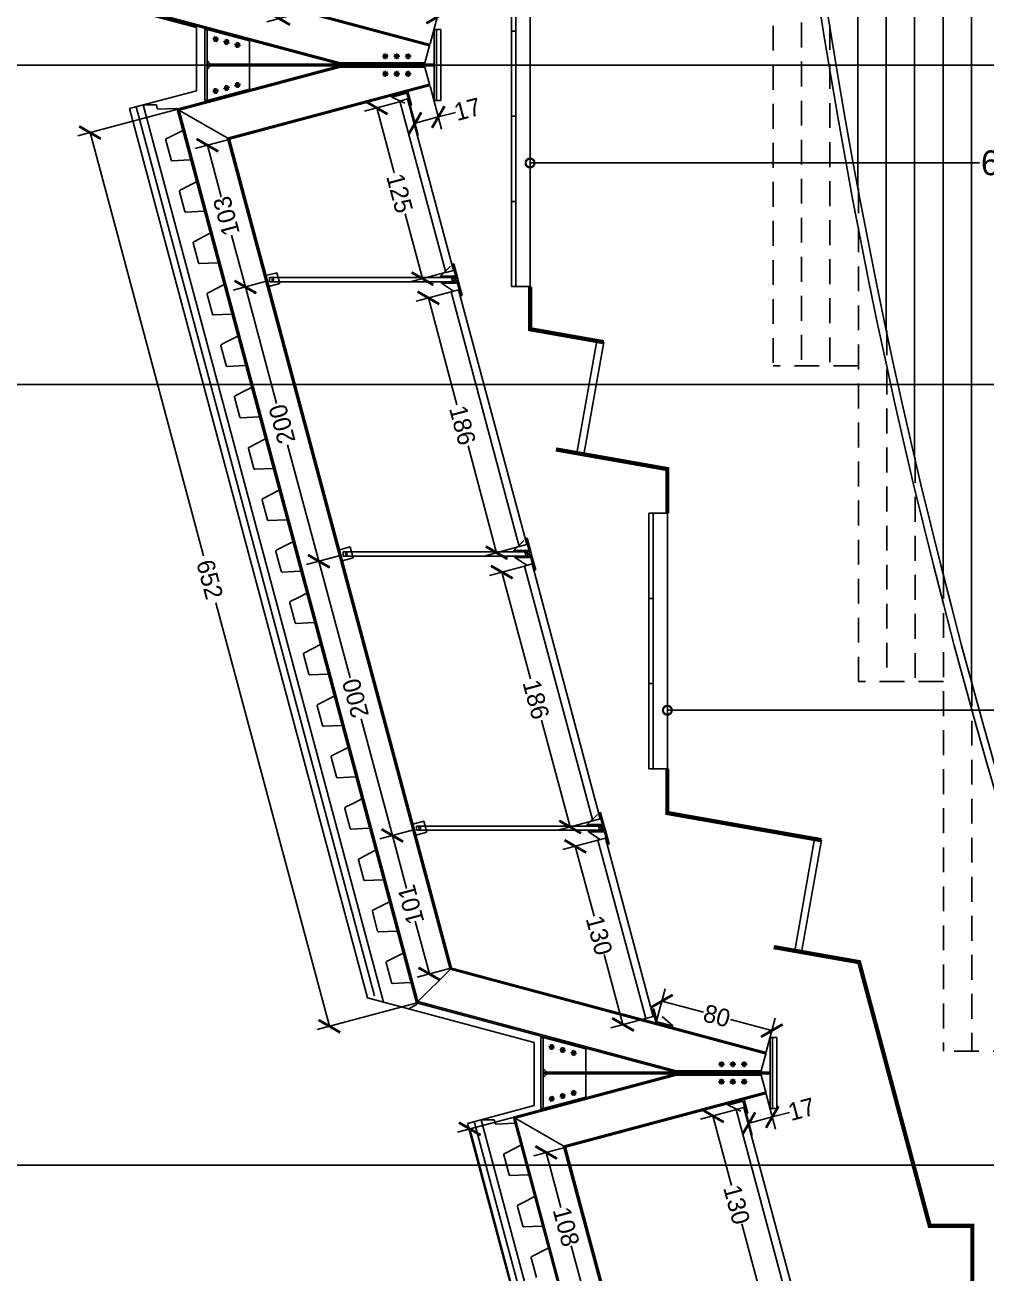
# Model space of a CAD drawing. Extents: x 271.1 to 330.5, y -7 to 33.8.
# Drawn here: x 274.56 to 281.33, y 8.95 to 17.75 of the extents above; entities that cross this region are included whole.
import ezdxf

# ---------------------------------------------------------------- set-up
doc = ezdxf.new("R2010")
doc.units = 0
doc.header["$MEASUREMENT"] = 0
doc.linetypes.add('TRATTEGGIATA', pattern=[0.75, 0.5, -0.25])
doc.layers.get('0').update_dxf_attribs({"linetype": 'CONTINUOUS'})
doc.layers.get('DEFPOINTS').update_dxf_attribs({"linetype": 'CONTINUOUS'})
for name, color, linetype in [('025', 1, 'CONTINUOUS'), ('035', 2, 'CONTINUOUS'), ('APPARECCHI', 2, 'CONTINUOUS'), ('CM', 3, 'CONTINUOUS'), ('CONTROSOFFITTI', 5, 'CONTINUOUS'), ('CS', 1, 'CONTINUOUS'), ('MAGLIA', 6, 'CONTINUOUS'), ('MURO', 1, 'CONTINUOUS'), ('SOTTOSTRUTTURA', 4, 'CONTINUOUS')]:
    doc.layers.add(name, color=color, linetype=linetype)
doc.linetypes.add('ISOLAMENTO', pattern='A,0.0001,-0.1,[134,ltypeshp.shx,S=0.1,R=0,X=-0.1,Y=0],-0.2,[134,ltypeshp.shx,S=0.1,R=180,X=0.1,Y=0],-0.1', length=0.4001)
doc.dimstyles.new('10', dxfattribs={"dimscale": 0.05, "dimtxt": 2.5, "dimasz": 2.5, "dimexe": 1.8, "dimexo": 0.1, "dimgap": 0.09, "dimtad": 0, "dimtoh": 1, "dimdec": 0, "dimlfac": 100, "dimtxsty": 'STANDARD', "dimblk1": 'ARCHTICK', "dimblk2": 'ARCHTICK', "dimsah": 1, "dimcen": 1.5, "dimclrd": 1, "dimclre": 2, "dimclrt": 5, "dimazin": 3, "dimtfac": 1, "dimtdec": 4, "dimtmove": 0, "dimatfit": 3, "dimtolj": 1, "dimtzin": 0})
doc.dimstyles.new('100', dxfattribs={"dimscale": 0.05, "dimtxt": 3.5, "dimasz": 2.5, "dimexe": 1.8, "dimexo": 0.1, "dimgap": 0.09, "dimtad": 0, "dimtoh": 1, "dimdec": 3, "dimtxsty": 'STANDARD', "dimblk1": 'DOTSMALL', "dimblk2": 'DOTSMALL', "dimsah": 1, "dimcen": 1.5, "dimclrd": 1, "dimclre": 2, "dimclrt": 5, "dimazin": 3, "dimtfac": 1, "dimtdec": 4, "dimtmove": 0, "dimatfit": 3, "dimtolj": 1, "dimtzin": 0})

# ---------------------------------------------------------------- blocks, each defined once
blk = doc.blocks.new('M18')
at = {"layer": 'CM'}
for p, q in [((-9, 9), (-14.5, 14.5)), ((9, 9), (14.5, 14.5)), ((-9, -9), (-14.5, -14.5)), ((14.5, -14.5), (9, -9))]:
    blk.add_line(p, q, dxfattribs=at)
at = {"layer": 'CM', "const_width": 12.5}
for points in [[(0, 6.5, 0.414214), (-6.5, 0, 1)], [(-6.5, 0, 0.414214), (0, -6.5, 1)]]:
    blk.add_lwpolyline(points, format="xyb", dxfattribs=at)
at = {"layer": 'CM'}
blk.add_circle((0, 0), 12.7, dxfattribs=at)
at = {"layer": 'CS'}
for p, q in [((-21.1, 0), (21.1, 0)), ((0, 20.5), (0, -20.5))]:
    blk.add_line(p, q, dxfattribs=at)
blk = doc.blocks.new('_DOTSMALL')
at = {"color": 0, "linetype": 'BYBLOCK', "ltscale": 0.5, "const_width": 0.5}
blk.add_lwpolyline([(-0.0625, 0, 1), (0.0625, 0, 1)], format="xyb", close=True, dxfattribs=at)
blk = doc.blocks.new('*D20')
at = {"color": 2, "linetype": 'BYBLOCK', "ltscale": 0.5}
for p, q in [((278.1147, 17.4589), (278.1147, 16.6839)), ((284.9247, 17.4589), (284.9247, 16.6839))]:
    blk.add_line(p, q, dxfattribs=at)
at = {"color": 1, "linetype": 'BYBLOCK', "ltscale": 0.5}
for p, q in [((278.1147, 16.7739), (281.2819, 16.7739)), ((284.9247, 16.7739), (281.7575, 16.7739))]:
    blk.add_line(p, q, dxfattribs=at)
at = {"layer": 'DEFPOINTS', "color": 0, "linetype": 'BYBLOCK', "ltscale": 0.5}
for p in [(278.1147, 17.4639), (284.9247, 17.4639), (278.1147, 16.7739)]:
    blk.add_point(p, dxfattribs=at)
at = {"color": 1, "linetype": 'BYBLOCK', "ltscale": 0.5, "xscale": 0.125, "yscale": 0.125, "zscale": 0.125, "rotation": 180}
blk.add_blockref('_DOTSMALL', (278.1147, 16.7739), dxfattribs=at)
at = {"color": 1, "linetype": 'BYBLOCK', "ltscale": 0.5, "xscale": 0.125, "yscale": 0.125, "zscale": 0.125}
blk.add_blockref('_DOTSMALL', (284.9247, 16.7739), dxfattribs=at)
at = {"color": 5, "linetype": 'BYBLOCK', "ltscale": 0.5, "insert": (281.5197, 16.7739), "char_height": 0.175, "attachment_point": 5}
blk.add_mtext('\\A1;6.81', dxfattribs=at)
blk = doc.blocks.new('*D23')
at = {"color": 2, "linetype": 'BYBLOCK', "ltscale": 0.5}
for p, q in [((279.0821, 13.4067), (279.0821, 12.8284)), ((285.6747, 13.4067), (285.6747, 12.8284))]:
    blk.add_line(p, q, dxfattribs=at)
at = {"color": 1, "linetype": 'BYBLOCK', "ltscale": 0.5}
for p, q in [((279.0821, 12.9184), (282.0239, 12.9184)), ((285.6747, 12.9184), (282.7329, 12.9184))]:
    blk.add_line(p, q, dxfattribs=at)
at = {"layer": 'DEFPOINTS', "color": 0, "linetype": 'BYBLOCK', "ltscale": 0.5}
for p in [(279.0821, 13.4117), (285.6747, 13.4117), (285.6747, 12.9184)]:
    blk.add_point(p, dxfattribs=at)
at = {"color": 1, "linetype": 'BYBLOCK', "ltscale": 0.5, "xscale": 0.125, "yscale": 0.125, "zscale": 0.125, "rotation": 180}
blk.add_blockref('_DOTSMALL', (279.0821, 12.9184), dxfattribs=at)
at = {"color": 1, "linetype": 'BYBLOCK', "ltscale": 0.5, "xscale": 0.125, "yscale": 0.125, "zscale": 0.125}
blk.add_blockref('_DOTSMALL', (285.6747, 12.9184), dxfattribs=at)
at = {"color": 5, "linetype": 'BYBLOCK', "ltscale": 0.5, "insert": (282.3784, 12.9184), "char_height": 0.175, "attachment_point": 5}
blk.add_mtext('\\A1;6.593', dxfattribs=at)
blk = doc.blocks.new('_ARCHTICK')
at = {"color": 0, "linetype": 'BYBLOCK', "ltscale": 0.5, "const_width": 0.15}
blk.add_lwpolyline([(-0.5, -0.5), (0.5, 0.5)], dxfattribs=at)
blk = doc.blocks.new('*D64')
at = {"color": 2, "linetype": 'BYBLOCK', "ltscale": 0.5}
blk.add_line((278.3595, 9.8383), (278.1413, 9.7799), dxfattribs=at)
at = {"color": 1, "linetype": 'BYBLOCK', "ltscale": 0.5}
for p, q in [((278.2283, 9.8032), (278.3324, 9.4147)), ((278.5089, 8.756), (278.4048, 9.1444))]:
    blk.add_line(p, q, dxfattribs=at)
at = {"layer": 'DEFPOINTS', "color": 0, "linetype": 'BYBLOCK', "ltscale": 0.5}
for p in [(278.2283, 9.8032), (278.3643, 9.8396), (278.6449, 8.7924)]:
    blk.add_point(p, dxfattribs=at)
at = {"color": 1, "linetype": 'BYBLOCK', "ltscale": 0.5, "xscale": 0.125, "yscale": 0.125, "zscale": 0.125}
for p, rotation in [((278.2283, 9.8032), 105.0000000000009), ((278.5089, 8.756), 285.0000000000009)]:
    blk.add_blockref('_ARCHTICK', p, dxfattribs=dict(at, rotation=rotation))
at = {"color": 5, "linetype": 'BYBLOCK', "ltscale": 0.5, "insert": (278.3686, 9.2796), "char_height": 0.125, "attachment_point": 5, "rotation": 285}
blk.add_mtext('\\A1;108', dxfattribs=at)
blk = doc.blocks.new('*D65')
at = {"color": 2, "linetype": 'BYBLOCK', "ltscale": 0.5}
for p, q in [((277.9921, 10.0505), (277.6029, 9.9462)), ((279.6919, 3.7067), (279.3027, 3.6024))]:
    blk.add_line(p, q, dxfattribs=at)
at = {"color": 1, "linetype": 'BYBLOCK', "ltscale": 0.5}
for p, q in [((277.6898, 9.9695), (278.4954, 6.9629)), ((279.3896, 3.6257), (278.584, 6.6322))]:
    blk.add_line(p, q, dxfattribs=at)
at = {"layer": 'DEFPOINTS', "color": 0, "linetype": 'BYBLOCK', "ltscale": 0.5}
for p in [(277.9969, 10.0517), (277.6898, 9.9695), (279.6967, 3.708)]:
    blk.add_point(p, dxfattribs=at)
at = {"color": 1, "linetype": 'BYBLOCK', "ltscale": 0.5, "xscale": 0.125, "yscale": 0.125, "zscale": 0.125}
for p, rotation in [((277.6898, 9.9695), 105.0000000000004), ((279.3896, 3.6257), 285.0000000000004)]:
    blk.add_blockref('_ARCHTICK', p, dxfattribs=dict(at, rotation=rotation))
at = {"color": 5, "linetype": 'BYBLOCK', "ltscale": 0.5, "insert": (278.5397, 6.7976), "char_height": 0.125, "attachment_point": 5, "rotation": 285}
blk.add_mtext('\\A1;657', dxfattribs=at)
blk = doc.blocks.new('*D66')
at = {"color": 2, "linetype": 'BYBLOCK', "ltscale": 0.5}
for p, q in [((275.6235, 17.1513), (274.9268, 16.9646)), ((277.3103, 10.8559), (276.6136, 10.6692))]:
    blk.add_line(p, q, dxfattribs=at)
at = {"color": 1, "linetype": 'BYBLOCK', "ltscale": 0.5}
for p, q in [((275.0137, 16.9879), (275.8128, 14.0055)), ((276.7006, 10.6925), (275.9014, 13.6749))]:
    blk.add_line(p, q, dxfattribs=at)
at = {"layer": 'DEFPOINTS', "color": 0, "linetype": 'BYBLOCK', "ltscale": 0.5}
for p in [(275.6283, 17.1526), (275.0137, 16.9879), (277.3151, 10.8572)]:
    blk.add_point(p, dxfattribs=at)
at = {"color": 1, "linetype": 'BYBLOCK', "ltscale": 0.5, "xscale": 0.125, "yscale": 0.125, "zscale": 0.125}
for p, rotation in [((275.0137, 16.9879), 105.0000000000006), ((276.7006, 10.6925), 285.0000000000006)]:
    blk.add_blockref('_ARCHTICK', p, dxfattribs=dict(at, rotation=rotation))
at = {"color": 5, "linetype": 'BYBLOCK', "ltscale": 0.5, "insert": (275.8571, 13.8402), "char_height": 0.125, "attachment_point": 5, "rotation": 285}
blk.add_mtext('\\A1;652', dxfattribs=at)
blk = doc.blocks.new('*D71')
at = {"color": 2, "linetype": 'BYBLOCK', "ltscale": 0.5}
for p, q in [((279.5627, 10.1038), (279.316, 10.0377)), ((279.898, 8.8525), (279.6512, 8.7864))]:
    blk.add_line(p, q, dxfattribs=at)
at = {"color": 1, "linetype": 'BYBLOCK', "ltscale": 0.5}
for p, q in [((279.4029, 10.061), (279.5343, 9.5705)), ((279.7382, 8.8097), (279.6067, 9.3002))]:
    blk.add_line(p, q, dxfattribs=at)
at = {"layer": 'DEFPOINTS', "color": 0, "linetype": 'BYBLOCK', "ltscale": 0.5}
for p in [(279.4029, 10.061), (279.5676, 10.1051), (279.9028, 8.8538)]:
    blk.add_point(p, dxfattribs=at)
at = {"color": 1, "linetype": 'BYBLOCK', "ltscale": 0.5, "xscale": 0.125, "yscale": 0.125, "zscale": 0.125}
for p, rotation in [((279.4029, 10.061), 105.000000000057), ((279.7382, 8.8097), 285.000000000057)]:
    blk.add_blockref('_ARCHTICK', p, dxfattribs=dict(at, rotation=rotation))
at = {"color": 5, "linetype": 'BYBLOCK', "ltscale": 0.5, "insert": (279.5705, 9.4353), "char_height": 0.125, "attachment_point": 5, "rotation": 285}
blk.add_mtext('\\A1;130', dxfattribs=at)
blk = doc.blocks.new('NODOB')
at = {"layer": 'SOTTOSTRUTTURA'}
for p, q in [((-0.7231, 1.2265), (-0.8431, 1.2265)), ((-0.8431, 1.2165), (-0.8431, 1.2265)), ((-0.8431, 1.2165), (-0.7289, 1.2165)), ((-0.6818, 1.1349), (-0.7289, 1.2165)), ((-0.6731, 1.1399), (-0.7231, 1.2265)), ((-0.6818, 1.1349), (-0.6731, 1.1399))]:
    blk.add_line(p, q, dxfattribs=at)
at = {"layer": 'SOTTOSTRUTTURA', "linetype": 'TRATTEGGIATA', "ltscale": 0.01}
blk.add_line((-0.8431, 1.2165), (-0.6818, 1.1349), dxfattribs=at)
blk = doc.blocks.new('NODOA')
at = {"layer": 'SOTTOSTRUTTURA', "linetype": 'TRATTEGGIATA', "ltscale": 0.05}
for p, q in [((0.0005, 0.0985), (-0.1209, -0.01)), ((0.0509, 0.0933), (0.1102, -0.01))]:
    blk.add_line(p, q, dxfattribs=at)
at = {"layer": 'SOTTOSTRUTTURA'}
for p, q in [((-0.0286, -0.01), (0.0005, 0.0985)), ((0.0005, 0.0985), (0.0102, 0.0959)), ((0.0232, -0.01), (0.0509, 0.0933)), ((0.0412, 0.0959), (0.0509, 0.0933)), ((-0.1209, -0.01), (-0.0286, -0.01)), ((-0.1209, -0.01), (-0.1209, -0.02)), ((-0.1209, -0.02), (-0.0209, -0.02)), ((0.0102, -0.02), (0.1102, -0.02)), ((0.0232, -0.01), (0.1102, -0.01)), ((0.1102, -0.01), (0.1102, -0.02))]:
    blk.add_line(p, q, dxfattribs=at)
at = {"layer": 'SOTTOSTRUTTURA', "ltscale": 0.5}
for p, q in [((0.0209, 0.02), (-0.0209, -0.02)), ((-0.0102, 0.02), (0.0209, 0.02)), ((-0.0102, 0.02), (0.0102, -0.02)), ((-0.0209, -0.02), (0.0102, -0.02))]:
    blk.add_line(p, q, dxfattribs=at)
blk = doc.blocks.new('*D72')
at = {"color": 2, "linetype": 'BYBLOCK', "ltscale": 0.5}
for p, q in [((278.5932, 12.0027), (278.3464, 11.9366)), ((278.9294, 10.7479), (278.6826, 10.6818))]:
    blk.add_line(p, q, dxfattribs=at)
at = {"color": 1, "linetype": 'BYBLOCK', "ltscale": 0.5}
for p, q in [((278.4333, 11.9599), (278.5652, 11.4676)), ((278.7695, 10.7051), (278.6376, 11.1973))]:
    blk.add_line(p, q, dxfattribs=at)
at = {"layer": 'DEFPOINTS', "color": 0, "linetype": 'BYBLOCK', "ltscale": 0.5}
for p in [(278.4333, 11.9599), (278.598, 12.004), (278.9342, 10.7492)]:
    blk.add_point(p, dxfattribs=at)
at = {"color": 1, "linetype": 'BYBLOCK', "ltscale": 0.5, "xscale": 0.125, "yscale": 0.125, "zscale": 0.125}
for p, rotation in [((278.4333, 11.9599), 104.9999999999429), ((278.7695, 10.7051), 284.9999999999429)]:
    blk.add_blockref('_ARCHTICK', p, dxfattribs=dict(at, rotation=rotation))
at = {"color": 5, "linetype": 'BYBLOCK', "ltscale": 0.5, "insert": (278.6014, 11.3325), "char_height": 0.125, "attachment_point": 5, "rotation": 285}
blk.add_mtext('\\A1;130', dxfattribs=at)
blk = doc.blocks.new('*D73')
at = {"color": 2, "linetype": 'BYBLOCK', "ltscale": 0.5}
for p, q in [((278.0755, 13.9346), (277.8287, 13.8684)), ((278.5566, 12.1393), (278.3098, 12.0732))]:
    blk.add_line(p, q, dxfattribs=at)
at = {"color": 1, "linetype": 'BYBLOCK', "ltscale": 0.5}
for p, q in [((277.9157, 13.8917), (278.1173, 13.1393)), ((278.3967, 12.0965), (278.1951, 12.8489))]:
    blk.add_line(p, q, dxfattribs=at)
at = {"layer": 'DEFPOINTS', "color": 0, "linetype": 'BYBLOCK', "ltscale": 0.5}
for p in [(278.0803, 13.9359), (277.9157, 13.8917), (278.5614, 12.1406)]:
    blk.add_point(p, dxfattribs=at)
at = {"color": 1, "linetype": 'BYBLOCK', "ltscale": 0.5, "xscale": 0.125, "yscale": 0.125, "zscale": 0.125}
for p, rotation in [((277.9157, 13.8917), 105.0000000000025), ((278.3967, 12.0965), 285.0000000000026)]:
    blk.add_blockref('_ARCHTICK', p, dxfattribs=dict(at, rotation=rotation))
at = {"color": 5, "linetype": 'BYBLOCK', "ltscale": 0.5, "insert": (278.1562, 12.9941), "char_height": 0.125, "attachment_point": 5, "rotation": 285}
blk.add_mtext('\\A1;186', dxfattribs=at)
blk = doc.blocks.new('*D74')
at = {"color": 2, "linetype": 'BYBLOCK', "ltscale": 0.5}
for p, q in [((277.5579, 15.8664), (277.3111, 15.8003)), ((278.0389, 14.0711), (277.7921, 14.005))]:
    blk.add_line(p, q, dxfattribs=at)
at = {"color": 1, "linetype": 'BYBLOCK', "ltscale": 0.5}
for p, q in [((277.398, 15.8236), (277.5996, 15.0712)), ((277.8791, 14.0283), (277.6774, 14.7807))]:
    blk.add_line(p, q, dxfattribs=at)
at = {"layer": 'DEFPOINTS', "color": 0, "linetype": 'BYBLOCK', "ltscale": 0.5}
for p in [(277.5627, 15.8677), (277.398, 15.8236), (278.0437, 14.0724)]:
    blk.add_point(p, dxfattribs=at)
at = {"color": 1, "linetype": 'BYBLOCK', "ltscale": 0.5, "xscale": 0.125, "yscale": 0.125, "zscale": 0.125}
for p, rotation in [((277.398, 15.8236), 104.9999999999981), ((277.8791, 14.0283), 284.9999999999981)]:
    blk.add_blockref('_ARCHTICK', p, dxfattribs=dict(at, rotation=rotation))
at = {"color": 5, "linetype": 'BYBLOCK', "ltscale": 0.5, "insert": (277.6385, 14.9259), "char_height": 0.125, "attachment_point": 5, "rotation": 285}
blk.add_mtext('\\A1;186', dxfattribs=at)
blk = doc.blocks.new('*D75')
at = {"color": 2, "linetype": 'BYBLOCK', "ltscale": 0.5}
for p, q in [((277.1941, 17.2046), (276.9473, 17.1385)), ((277.5164, 16.0017), (277.2697, 15.9356))]:
    blk.add_line(p, q, dxfattribs=at)
at = {"color": 1, "linetype": 'BYBLOCK', "ltscale": 0.5}
for p, q in [((277.0343, 17.1618), (277.1565, 16.7055)), ((277.3566, 15.9589), (277.2343, 16.4151))]:
    blk.add_line(p, q, dxfattribs=at)
at = {"layer": 'DEFPOINTS', "color": 0, "linetype": 'BYBLOCK', "ltscale": 0.5}
for p in [(277.0343, 17.1618), (277.199, 17.2059), (277.5213, 16.003)]:
    blk.add_point(p, dxfattribs=at)
at = {"color": 1, "linetype": 'BYBLOCK', "ltscale": 0.5, "xscale": 0.125, "yscale": 0.125, "zscale": 0.125}
for p, rotation in [((277.0343, 17.1618), 105.0000000000585), ((277.3566, 15.9589), 285.0000000000585)]:
    blk.add_blockref('_ARCHTICK', p, dxfattribs=dict(at, rotation=rotation))
at = {"color": 5, "linetype": 'BYBLOCK', "ltscale": 0.5, "insert": (277.1954, 16.5603), "char_height": 0.125, "attachment_point": 5, "rotation": 285}
blk.add_mtext('\\A1;125', dxfattribs=at)
blk = doc.blocks.new('*D76')
at = {"color": 2, "linetype": 'BYBLOCK', "ltscale": 0.5}
for p, q in [((277.2938, 12.0766), (277.0571, 12.0132)), ((277.5553, 11.1008), (277.3186, 11.0374))]:
    blk.add_line(p, q, dxfattribs=at)
at = {"color": 1, "linetype": 'BYBLOCK', "ltscale": 0.5}
for p, q in [((277.1441, 12.0365), (277.244, 11.6636)), ((277.4055, 11.0607), (277.3056, 11.4336))]:
    blk.add_line(p, q, dxfattribs=at)
at = {"layer": 'DEFPOINTS', "color": 0, "linetype": 'BYBLOCK', "ltscale": 0.5}
for p in [(277.2986, 12.0779), (277.1441, 12.0365), (277.5601, 11.1021)]:
    blk.add_point(p, dxfattribs=at)
at = {"color": 1, "linetype": 'BYBLOCK', "ltscale": 0.5, "xscale": 0.125, "yscale": 0.125, "zscale": 0.125}
for p, rotation in [((277.1441, 12.0365), 105), ((277.4055, 11.0607), 285)]:
    blk.add_blockref('_ARCHTICK', p, dxfattribs=dict(at, rotation=rotation))
at = {"color": 5, "linetype": 'BYBLOCK', "ltscale": 0.5, "insert": (277.2748, 11.5486), "char_height": 0.125, "attachment_point": 5, "rotation": 105}
blk.add_mtext('\\A1;101', dxfattribs=at)
blk = doc.blocks.new('*D77')
at = {"color": 2, "linetype": 'BYBLOCK', "ltscale": 0.5}
for p, q in [((276.7762, 14.0085), (276.5395, 13.9451)), ((277.2938, 12.0766), (277.0571, 12.0132))]:
    blk.add_line(p, q, dxfattribs=at)
at = {"color": 1, "linetype": 'BYBLOCK', "ltscale": 0.5}
for p, q in [((276.6264, 13.9684), (276.8463, 13.1476)), ((277.1441, 12.0365), (276.9242, 12.8572))]:
    blk.add_line(p, q, dxfattribs=at)
at = {"layer": 'DEFPOINTS', "color": 0, "linetype": 'BYBLOCK', "ltscale": 0.5}
for p in [(276.781, 14.0098), (276.6264, 13.9684), (277.2986, 12.0779)]:
    blk.add_point(p, dxfattribs=at)
at = {"color": 1, "linetype": 'BYBLOCK', "ltscale": 0.5, "xscale": 0.125, "yscale": 0.125, "zscale": 0.125}
for p, rotation in [((276.6264, 13.9684), 105), ((277.1441, 12.0365), 285)]:
    blk.add_blockref('_ARCHTICK', p, dxfattribs=dict(at, rotation=rotation))
at = {"color": 5, "linetype": 'BYBLOCK', "ltscale": 0.5, "insert": (276.8853, 13.0024), "char_height": 0.125, "attachment_point": 5, "rotation": 105}
blk.add_mtext('\\A1;200', dxfattribs=at)
blk = doc.blocks.new('*D78')
at = {"color": 2, "linetype": 'BYBLOCK', "ltscale": 0.5}
blk.add_line((276.2585, 15.9403), (276.0219, 15.8769), dxfattribs=at)
at = {"color": 1, "linetype": 'BYBLOCK', "ltscale": 0.5}
for p, q in [((276.1088, 15.9002), (276.3287, 15.0795)), ((276.6264, 13.9684), (276.4065, 14.7891))]:
    blk.add_line(p, q, dxfattribs=at)
at = {"layer": 'DEFPOINTS', "color": 0, "linetype": 'BYBLOCK', "ltscale": 0.5}
for p in [(276.2633, 15.9416), (276.1088, 15.9002), (276.781, 14.0098)]:
    blk.add_point(p, dxfattribs=at)
at = {"color": 1, "linetype": 'BYBLOCK', "ltscale": 0.5, "xscale": 0.125, "yscale": 0.125, "zscale": 0.125}
for p, rotation in [((276.1088, 15.9002), 105), ((276.6264, 13.9684), 285)]:
    blk.add_blockref('_ARCHTICK', p, dxfattribs=dict(at, rotation=rotation))
at = {"color": 5, "linetype": 'BYBLOCK', "ltscale": 0.5, "insert": (276.3676, 14.9343), "char_height": 0.125, "attachment_point": 5, "rotation": 105}
blk.add_mtext('\\A1;200', dxfattribs=at)
blk = doc.blocks.new('*D79')
at = {"color": 2, "linetype": 'BYBLOCK', "ltscale": 0.5}
blk.add_line((275.9909, 16.9392), (275.7542, 16.8757), dxfattribs=at)
at = {"color": 1, "linetype": 'BYBLOCK', "ltscale": 0.5}
for p, q in [((275.8412, 16.899), (275.9388, 16.5348)), ((276.1088, 15.9002), (276.0112, 16.2645))]:
    blk.add_line(p, q, dxfattribs=at)
at = {"layer": 'DEFPOINTS', "color": 0, "linetype": 'BYBLOCK', "ltscale": 0.5}
for p in [(275.8412, 16.899), (275.9957, 16.9405), (276.2633, 15.9416)]:
    blk.add_point(p, dxfattribs=at)
at = {"color": 1, "linetype": 'BYBLOCK', "ltscale": 0.5, "xscale": 0.125, "yscale": 0.125, "zscale": 0.125}
for p, rotation in [((275.8412, 16.899), 105), ((276.1088, 15.9002), 285)]:
    blk.add_blockref('_ARCHTICK', p, dxfattribs=dict(at, rotation=rotation))
at = {"color": 5, "linetype": 'BYBLOCK', "ltscale": 0.5, "insert": (275.975, 16.3996), "char_height": 0.125, "attachment_point": 5, "rotation": 105}
blk.add_mtext('\\A1;103', dxfattribs=at)
blk = doc.blocks.new('*D80')
at = {"color": 2, "linetype": 'BYBLOCK', "ltscale": 0.5}
for p, q in [((276.2197, 19.1022), (275.9232, 19.0228)), ((276.5559, 17.8475), (276.2594, 17.768))]:
    blk.add_line(p, q, dxfattribs=at)
at = {"color": 1, "linetype": 'BYBLOCK', "ltscale": 0.5}
for p, q in [((276.0101, 19.0461), (276.142, 18.5538)), ((276.3463, 17.7913), (276.2144, 18.2835))]:
    blk.add_line(p, q, dxfattribs=at)
at = {"layer": 'DEFPOINTS', "color": 0, "linetype": 'BYBLOCK', "ltscale": 0.5}
for p in [(276.2245, 19.1035), (276.0101, 19.0461), (276.5607, 17.8488)]:
    blk.add_point(p, dxfattribs=at)
at = {"color": 1, "linetype": 'BYBLOCK', "ltscale": 0.5, "xscale": 0.125, "yscale": 0.125, "zscale": 0.125}
for p, rotation in [((276.0101, 19.0461), 105), ((276.3463, 17.7913), 285)]:
    blk.add_blockref('_ARCHTICK', p, dxfattribs=dict(at, rotation=rotation))
at = {"color": 5, "linetype": 'BYBLOCK', "ltscale": 0.5, "insert": (276.1782, 18.4187), "char_height": 0.125, "attachment_point": 5, "rotation": 105}
blk.add_mtext('\\A1;130', dxfattribs=at)
blk = doc.blocks.new('*D87')
at = {"color": 2, "linetype": 'BYBLOCK', "ltscale": 0.5}
for p, q in [((277.2459, 17.2703), (277.3272, 16.9669)), ((277.41, 17.3142), (277.4913, 17.0109))]:
    blk.add_line(p, q, dxfattribs=at)
at = {"color": 1, "linetype": 'BYBLOCK', "ltscale": 0.5}
for p, q in [((277.3039, 17.0539), (277.468, 17.0978)), ((277.468, 17.0978), (277.5887, 17.1302))]:
    blk.add_line(p, q, dxfattribs=at)
at = {"layer": 'DEFPOINTS', "color": 0, "linetype": 'BYBLOCK', "ltscale": 0.5}
for p in [(277.2446, 17.2751), (277.4087, 17.3191), (277.468, 17.0978)]:
    blk.add_point(p, dxfattribs=at)
at = {"color": 1, "linetype": 'BYBLOCK', "ltscale": 0.5, "xscale": 0.125, "yscale": 0.125, "zscale": 0.125}
for p, rotation in [((277.468, 17.0978), 14.99999999999998), ((277.3039, 17.0539), 195)]:
    blk.add_blockref('_ARCHTICK', p, dxfattribs=dict(at, rotation=rotation))
at = {"color": 5, "linetype": 'BYBLOCK', "ltscale": 0.5, "insert": (277.6736, 17.1529), "char_height": 0.125, "attachment_point": 5, "rotation": 15}
blk.add_mtext('\\A1;17', dxfattribs=at)
blk = doc.blocks.new('*D88')
at = {"color": 2, "linetype": 'BYBLOCK', "ltscale": 0.5}
for p, q in [((276.6349, 17.8214), (276.7086, 18.0964)), ((277.41, 17.6137), (277.4837, 17.8888))]:
    blk.add_line(p, q, dxfattribs=at)
at = {"color": 1, "linetype": 'BYBLOCK', "ltscale": 0.5}
for p, q in [((276.6853, 18.0095), (276.978, 17.9311)), ((277.4604, 17.8018), (277.1678, 17.8802))]:
    blk.add_line(p, q, dxfattribs=at)
at = {"layer": 'DEFPOINTS', "color": 0, "linetype": 'BYBLOCK', "ltscale": 0.5}
for p in [(276.6336, 17.8165), (277.4604, 17.8018), (277.4087, 17.6088)]:
    blk.add_point(p, dxfattribs=at)
at = {"color": 1, "linetype": 'BYBLOCK', "ltscale": 0.5, "xscale": 0.125, "yscale": 0.125, "zscale": 0.125}
for p, rotation in [((276.6853, 18.0095), 164.9999997205269), ((277.4604, 17.8018), 344.9999997205269)]:
    blk.add_blockref('_ARCHTICK', p, dxfattribs=dict(at, rotation=rotation))
at = {"color": 5, "linetype": 'BYBLOCK', "ltscale": 0.5, "insert": (277.0729, 17.9057), "char_height": 0.125, "attachment_point": 5, "rotation": 345}
blk.add_mtext('\\A1;80', dxfattribs=at)
blk = doc.blocks.new('*D89')
at = {"color": 2, "linetype": 'BYBLOCK', "ltscale": 0.5}
for p, q in [((279.0035, 10.7205), (279.0667, 10.9563)), ((279.7786, 10.5128), (279.8418, 10.7486))]:
    blk.add_line(p, q, dxfattribs=at)
at = {"color": 1, "linetype": 'BYBLOCK', "ltscale": 0.5}
for p, q in [((279.0434, 10.8694), (279.336, 10.791)), ((279.8185, 10.6617), (279.5259, 10.7401))]:
    blk.add_line(p, q, dxfattribs=at)
at = {"layer": 'DEFPOINTS', "color": 0, "linetype": 'BYBLOCK', "ltscale": 0.5}
for p in [(279.0022, 10.7157), (279.8185, 10.6617), (279.7773, 10.508)]:
    blk.add_point(p, dxfattribs=at)
at = {"color": 1, "linetype": 'BYBLOCK', "ltscale": 0.5, "xscale": 0.125, "yscale": 0.125, "zscale": 0.125}
for p, rotation in [((279.0434, 10.8694), 164.999999720543), ((279.8185, 10.6617), 344.999999720543)]:
    blk.add_blockref('_ARCHTICK', p, dxfattribs=dict(at, rotation=rotation))
at = {"color": 5, "linetype": 'BYBLOCK', "ltscale": 0.5, "insert": (279.4309, 10.7655), "char_height": 0.125, "attachment_point": 5, "rotation": 345}
blk.add_mtext('\\A1;80', dxfattribs=at)
blk = doc.blocks.new('*D90')
at = {"color": 2, "linetype": 'BYBLOCK', "ltscale": 0.5}
for p, q in [((279.7786, 10.2134), (279.8448, 9.9665)), ((279.6171, 10.1598), (279.6807, 9.9225))]:
    blk.add_line(p, q, dxfattribs=at)
at = {"color": 1, "linetype": 'BYBLOCK', "ltscale": 0.5}
for p, q in [((279.6574, 10.0095), (279.8215, 10.0534)), ((279.8215, 10.0534), (279.9422, 10.0858))]:
    blk.add_line(p, q, dxfattribs=at)
at = {"layer": 'DEFPOINTS', "color": 0, "linetype": 'BYBLOCK', "ltscale": 0.5}
for p in [(279.7773, 10.2182), (279.6158, 10.1646), (279.8215, 10.0534)]:
    blk.add_point(p, dxfattribs=at)
at = {"color": 1, "linetype": 'BYBLOCK', "ltscale": 0.5, "xscale": 0.125, "yscale": 0.125, "zscale": 0.125}
for p, rotation in [((279.8215, 10.0534), 14.99999999999998), ((279.6574, 10.0095), 195)]:
    blk.add_blockref('_ARCHTICK', p, dxfattribs=dict(at, rotation=rotation))
at = {"color": 5, "linetype": 'BYBLOCK', "ltscale": 0.5, "insert": (280.0271, 10.1085), "char_height": 0.125, "attachment_point": 5, "rotation": 15}
blk.add_mtext('\\A1;17', dxfattribs=at)

msp = doc.modelspace()

# ---------------------------------------------------------------- linework, layer by layer
at = {"layer": '025', "color": 5, "linetype": 'TRATTEGGIATA', "ltscale": 0.35}
for p, q in [((279.8279, 21.0403), (279.8279, 15.3439)), ((280.0279, 19.1376), (280.0279, 15.3439)), ((280.2279, 17.7455), (280.2279, 15.3439)), ((280.4279, 16.5951), (280.4279, 13.1199)), ((280.6279, 15.5938), (280.6279, 13.1199)), ((280.4279, 15.3439), (279.8279, 15.3439)), ((280.8279, 14.6966), (280.8279, 13.1199)), ((281.0279, 13.8776), (281.0279, 10.5171)), ((281.0279, 13.1199), (280.4279, 13.1199)), ((281.2279, 13.1199), (281.2279, 10.5171)), ((281.8279, 10.5171), (281.0279, 10.5171))]:
    msp.add_line(p, q, dxfattribs=at)
at = {"layer": '025'}
for p, q in [((275.763, 17.7271), (274.5882, 18.0418)), ((275.763, 17.283), (275.763, 17.7271)), ((275.2914, 17.1567), (275.763, 17.283)), ((276.9698, 10.8926), (275.2914, 17.1567)), ((278.1445, 10.5779), (276.9698, 10.8926)), ((278.1445, 10.1338), (278.1445, 10.5779)), ((277.6729, 10.0075), (278.1445, 10.1338)), ((279.3663, 3.6877), (277.6729, 10.0075))]:
    msp.add_line(p, q, dxfattribs=at)
at = {"layer": '025', "linetype": 'ISOLAMENTO', "ltscale": 0.1}
for p, q in [((277.0181, 10.9056), (275.3397, 17.1696)), ((279.4146, 3.7006), (277.7212, 10.0204))]:
    msp.add_line(p, q, dxfattribs=at)
at = {"layer": '035'}
for p, q in [((277.0813, 10.8628), (275.388, 17.1825)), ((275.4811, 17.1825), (275.388, 17.1825)), ((277.2584, 10.8153), (277.0813, 10.8628)), ((279.4629, 3.7136), (277.7695, 10.0334)), ((277.8627, 10.0334), (277.7695, 10.0334))]:
    msp.add_line(p, q, dxfattribs=at)
for points in [[(277.2584, 10.8153), (277.3127, 10.8432, 0.33601), (277.3184, 10.8572), (277.2825, 10.9911, 0.33601), (277.2706, 11.0004), (277.145, 10.9942, -0.33601), (277.1378, 10.9998), (277.1003, 11.1395, -0.163513), (277.1006, 11.1443, -0.163513), (277.1038, 11.1479), (277.2156, 11.2054, 0.33601), (277.2213, 11.2194), (277.1854, 11.3533, 0.33601), (277.1735, 11.3626), (277.0479, 11.3564, -0.33601), (277.0407, 11.362), (277.0033, 11.5018, -0.163513), (277.0036, 11.5065, -0.163513), (277.0067, 11.5101), (277.1186, 11.5676, 0.33601), (277.1242, 11.5816), (277.0884, 11.7155, 0.33601), (277.0764, 11.7248), (276.9508, 11.7187, -0.33601), (276.9437, 11.7242), (276.9062, 11.864, -0.163513), (276.9065, 11.8687, -0.163513), (276.9096, 11.8724), (277.0215, 11.9298, 0.33601), (277.0272, 11.9438), (276.9913, 12.0778, 0.33601), (276.9794, 12.087), (276.8538, 12.0809, -0.33601), (276.8466, 12.0864), (276.8092, 12.2262, -0.163513), (276.8095, 12.231, -0.163513), (276.8126, 12.2346), (276.8765, 12.2674), (276.9244, 12.2921, 0.33601), (276.9301, 12.306), (276.8942, 12.44, 0.33601), (276.8823, 12.4492), (276.7567, 12.4431, -0.33601), (276.7496, 12.4487), (276.7121, 12.5884, -0.163513), (276.7124, 12.5932, -0.163513), (276.7155, 12.5968), (276.7335, 12.606), (276.8274, 12.6543, 0.33601), (276.8331, 12.6683), (276.7972, 12.8022, 0.33601), (276.7853, 12.8115), (276.6597, 12.8053, -0.33601), (276.6525, 12.8109), (276.6151, 12.9506, -0.163513), (276.6154, 12.9554, -0.163513), (276.6185, 12.959), (276.7303, 13.0165, 0.33601), (276.736, 13.0305), (276.7001, 13.1644, 0.33601), (276.6882, 13.1737), (276.5626, 13.1675, -0.33601), (276.5555, 13.1731), (276.518, 13.3129, -0.163513), (276.5183, 13.3176, -0.163513), (276.5214, 13.3213), (276.6333, 13.3787, 0.33601), (276.639, 13.3927), (276.6031, 13.5266, 0.33601), (276.5912, 13.5359), (276.4656, 13.5298, -0.33601), (276.4584, 13.5353), (276.4209, 13.6751, -0.163513), (276.4212, 13.6799, -0.163513), (276.4244, 13.6835), (276.4883, 13.7163), (276.5362, 13.741, 0.33601), (276.5419, 13.7549), (276.506, 13.8889, 0.33601), (276.4941, 13.8981), (276.3685, 13.892, -0.33601), (276.3613, 13.8975), (276.3239, 14.0373, -0.163513), (276.3242, 14.0421, -0.163513), (276.3273, 14.0457), (276.3453, 14.0549), (276.4392, 14.1032, 0.33601), (276.4448, 14.1172), (276.409, 14.2511, 0.33601), (276.397, 14.2604), (276.2714, 14.2542, -0.33601), (276.2643, 14.2598), (276.2268, 14.3995, -0.163513), (276.2271, 14.4043, -0.163513), (276.2302, 14.4079), (276.3421, 14.4654, 0.33601), (276.3478, 14.4794), (276.3119, 14.6133, 0.33601), (276.3, 14.6226), (276.1744, 14.6164, -0.33601), (276.1672, 14.622), (276.1298, 14.7618, -0.163513), (276.1301, 14.7665, -0.163513), (276.1332, 14.7701), (276.245, 14.8276, 0.33601), (276.2507, 14.8416), (276.2148, 14.9755, 0.33601), (276.2029, 14.9848), (276.0773, 14.9787, -0.33601), (276.0702, 14.9842), (276.0327, 15.124, -0.163513), (276.033, 15.1287, -0.163513), (276.0361, 15.1324), (276.1, 15.1652), (276.148, 15.1898, 0.33601), (276.1537, 15.2038), (276.1178, 15.3378, 0.33601), (276.1059, 15.347), (275.9803, 15.3409, -0.33601), (275.9731, 15.3464), (275.9357, 15.4862, -0.163513), (275.936, 15.491, -0.163513), (275.9391, 15.4946), (275.9571, 15.5038), (276.0509, 15.5521, 0.33601), (276.0566, 15.566), (276.0207, 15.7, 0.33601), (276.0088, 15.7092), (275.8832, 15.7031, -0.33601), (275.8761, 15.7087), (275.8386, 15.8484, -0.163513), (275.8389, 15.8532, -0.163513), (275.842, 15.8568), (275.9539, 15.9143, 0.33601), (275.9596, 15.9283), (275.9237, 16.0622, 0.33601), (275.9118, 16.0715), (275.7862, 16.0653, -0.33601), (275.779, 16.0709), (275.7415, 16.2106, -0.163513), (275.7418, 16.2154, -0.163513), (275.745, 16.219), (275.8568, 16.2765, 0.33601), (275.8625, 16.2905), (275.8266, 16.4244, 0.33601), (275.8147, 16.4337), (275.6891, 16.4275, -0.33601), (275.6819, 16.4331), (275.6445, 16.5729, -0.163513), (275.6448, 16.5776, -0.163513), (275.6479, 16.5813), (275.7118, 16.6141), (275.7598, 16.6387, 0.33601), (275.7654, 16.6527), (275.7296, 16.7866, 0.33601), (275.7176, 16.7959), (275.592, 16.7898, -0.33601), (275.5849, 16.7953), (275.5474, 16.9351, -0.163513), (275.5477, 16.9399, -0.163513), (275.5508, 16.9435), (275.5688, 16.9527), (275.6627, 17.001, 0.33601), (275.6684, 17.0149), (275.6325, 17.1489, 0.33601), (275.6206, 17.1581), (275.495, 17.152, -0.33601), (275.4878, 17.1575), (275.4811, 17.1825)], [(278.1606, 8.9217), (278.1231, 9.0615, -0.163513), (278.1234, 9.0662, -0.163513), (278.1265, 9.0698), (278.2384, 9.1273, 0.33601), (278.2441, 9.1413), (278.2082, 9.2752, 0.33601), (278.1963, 9.2845), (278.0707, 9.2784, -0.33601), (278.0635, 9.2839), (278.0261, 9.4237, -0.163513), (278.0264, 9.4284, -0.163513), (278.0295, 9.4321), (278.0934, 9.4649), (278.1413, 9.4895, 0.33601), (278.147, 9.5035), (278.1111, 9.6375, 0.33601), (278.0992, 9.6467), (277.9736, 9.6406, -0.33601), (277.9665, 9.6461), (277.929, 9.7859, -0.163513), (277.9293, 9.7907, -0.163513), (277.9324, 9.7943), (277.9504, 9.8035), (278.0443, 9.8518, 0.33601), (278.05, 9.8658), (278.0141, 9.9997, 0.33601), (278.0022, 10.0089), (277.8766, 10.0028, -0.33601), (277.8694, 10.0084), (277.8627, 10.0334)]]:
    msp.add_lwpolyline(points, format="xyb", dxfattribs=at)
at = {"layer": 'APPARECCHI', "ltscale": 0.5}
for p, q in [((279.0821, 14.306), (278.9521, 14.306)), ((278.9821, 13.706), (278.9521, 13.706)), ((278.9821, 13.106), (278.9521, 13.106)), ((279.0821, 12.506), (278.9521, 12.506))]:
    msp.add_line(p, q, dxfattribs=at)
at = {"layer": 'CM'}
for p, q in [((277.4087, 17.6088), (275.1915, 18.2029)), ((277.4059, 17.5985), (275.1827, 18.1942)), ((276.7343, 17.4789), (274.9465, 17.958)), ((276.7757, 17.4789), (274.9553, 17.9667)), ((275.8387, 17.7139), (275.8227, 17.7139)), ((275.8227, 17.7139), (275.8227, 17.2139)), ((275.8387, 17.2139), (275.8387, 17.7139)), ((275.8387, 17.7139), (275.8387, 17.4954)), ((275.8387, 17.7139), (276.1387, 17.6336)), ((277.4547, 17.7139), (277.4387, 17.7139)), ((277.4387, 17.7139), (277.4387, 17.2139)), ((277.4547, 17.2139), (277.4547, 17.7139)), ((277.4547, 17.7139), (277.4847, 17.7139)), ((277.4547, 17.2139), (277.4547, 17.7139)), ((277.4847, 17.7139), (277.4847, 17.2139)), ((276.1387, 17.4704), (276.1387, 17.6336)), ((277.3739, 17.4789), (277.4087, 17.6088)), ((277.4847, 17.3139), (277.4847, 17.6139)), ((275.6283, 17.1526), (276.7343, 17.4489)), ((275.6414, 17.145), (276.7757, 17.4489)), ((275.8387, 17.4954), (275.8637, 17.4704)), ((277.4387, 17.4704), (275.8387, 17.4704)), ((275.8387, 17.4704), (275.8387, 17.4574)), ((275.8387, 17.4574), (275.8387, 17.4704)), ((275.8387, 17.4574), (277.4387, 17.4574)), ((275.8387, 17.4324), (275.8637, 17.4574)), ((275.8387, 17.2139), (275.8387, 17.4324)), ((275.8637, 17.4704), (276.1387, 17.4704)), ((275.8637, 17.4574), (276.1387, 17.4574)), ((276.1387, 17.4574), (276.1387, 17.2943)), ((277.3739, 17.4789), (276.7343, 17.4789)), ((277.3739, 17.4489), (276.7343, 17.4489)), ((277.3739, 17.4489), (277.4087, 17.3191)), ((277.4387, 17.4574), (277.4387, 17.4704)), ((275.9826, 16.948), (277.4059, 17.3294)), ((275.8387, 17.2139), (276.1387, 17.2943)), ((275.9957, 16.9405), (277.4087, 17.3191)), ((277.3151, 10.8572), (275.6283, 17.1526)), ((275.9957, 16.9405), (275.6283, 17.1526)), ((275.8227, 17.2139), (275.8387, 17.2139)), ((277.4387, 17.2139), (277.4547, 17.2139)), ((277.4847, 17.2139), (277.4547, 17.2139)), ((277.3239, 10.8659), (275.6414, 17.145)), ((277.5514, 11.0934), (275.9826, 16.948)), ((277.5601, 11.1021), (275.9957, 16.9405)), ((276.0989, 16.5553), (276.0009, 16.9211)), ((277.3151, 10.8572), (277.5601, 11.1021)), ((279.7745, 10.4977), (277.5514, 11.0934)), ((279.7773, 10.508), (277.5601, 11.1021)), ((277.7873, 11.0412), (277.5794, 11.0969)), ((279.103, 10.3781), (277.3151, 10.8572)), ((279.1443, 10.3781), (277.3239, 10.8659)), ((278.1913, 10.6131), (278.1913, 10.1131)), ((278.2073, 10.6131), (278.1913, 10.6131)), ((278.2073, 10.1131), (278.2073, 10.6131)), ((278.2073, 10.6131), (278.5073, 10.5327)), ((278.2073, 10.6131), (278.2073, 10.3946)), ((279.8073, 10.6131), (279.8073, 10.1131)), ((279.8233, 10.6131), (279.8073, 10.6131)), ((279.8233, 10.6131), (279.8533, 10.6131)), ((279.8233, 10.1131), (279.8233, 10.6131)), ((279.8233, 10.1131), (279.8233, 10.6131)), ((279.8533, 10.6131), (279.8533, 10.1131)), ((278.5073, 10.3696), (278.5073, 10.5327)), ((279.7425, 10.3781), (279.7773, 10.508)), ((279.8533, 10.2131), (279.8533, 10.5131)), ((278.2073, 10.3946), (278.2323, 10.3696)), ((279.7425, 10.3781), (279.103, 10.3781)), ((277.9969, 10.0517), (279.103, 10.3481)), ((278.01, 10.0442), (279.1443, 10.3481)), ((278.2073, 10.3696), (278.2073, 10.3566)), ((279.8073, 10.3696), (278.2073, 10.3696)), ((278.2073, 10.3566), (278.2073, 10.3696)), ((278.2073, 10.3696), (278.2073, 10.3566)), ((278.2073, 10.3566), (279.8073, 10.3566)), ((278.2073, 10.3316), (278.2323, 10.3566)), ((278.2073, 10.1131), (278.2073, 10.3316)), ((278.2323, 10.3696), (278.5073, 10.3696)), ((278.2323, 10.3566), (278.5073, 10.3566)), ((278.5073, 10.3566), (278.5073, 10.1935)), ((279.7425, 10.3481), (279.103, 10.3481)), ((279.7425, 10.3481), (279.7773, 10.2182)), ((278.3512, 9.8472), (279.7745, 10.2286)), ((278.3643, 9.8396), (279.7773, 10.2182)), ((278.1913, 10.1131), (278.2073, 10.1131)), ((278.2073, 10.1131), (278.5073, 10.1935)), ((279.8073, 10.1131), (279.8233, 10.1131)), ((279.8533, 10.1131), (279.8233, 10.1131)), ((279.6967, 3.708), (277.9969, 10.0517)), ((277.9969, 10.0517), (278.3643, 9.8396)), ((279.7054, 3.7167), (278.01, 10.0442)), ((278.3836, 9.8448), (278.5391, 9.8865)), ((279.9329, 3.9442), (278.3512, 9.8472)), ((279.9417, 3.9529), (278.3643, 9.8396)), ((278.5409, 9.1808), (278.3695, 9.8203))]:
    msp.add_line(p, q, dxfattribs=at)
at = {"layer": 'CONTROSOFFITTI', "color": 2, "ltscale": 0.5}
for p, q in [((277.9847, 20.1028), (277.9847, 15.9028)), ((278.0147, 20.1028), (278.0147, 15.9028)), ((277.9847, 17.7028), (278.0147, 17.7028)), ((277.9847, 17.1028), (278.0147, 17.1028)), ((277.9847, 16.5028), (278.0147, 16.5028)), ((277.9847, 15.9028), (278.1147, 15.9028)), ((278.9521, 14.306), (278.9521, 12.506)), ((278.9821, 14.306), (278.9821, 12.506)), ((278.9521, 12.506), (279.0821, 12.506)), ((281.2309, 9.2865), (280.9309, 9.2865))]:
    msp.add_line(p, q, dxfattribs=at)
at = {"layer": 'CONTROSOFFITTI', "ltscale": 0.5}
for p, q in [((278.1147, 20.1028), (278.1147, 15.9028)), ((278.5841, 15.52), (278.4447, 14.7298)), ((278.6333, 15.5114), (278.494, 14.7211)), ((279.0821, 14.3174), (279.0821, 12.506)), ((279.9793, 11.224), (280.1182, 12.0118)), ((280.0285, 11.2153), (280.1675, 12.0031))]:
    msp.add_line(p, q, dxfattribs=at)
at = {"layer": 'CONTROSOFFITTI', "color": 2}
msp.add_line((278.0147, 18.0139), (278.0147, 17.5139), dxfattribs=at)
at = {"layer": 'CONTROSOFFITTI', "color": 2, "ltscale": 0.5, "const_width": 0.03}
for points in [[(278.6333, 15.5114), (278.1147, 15.6028), (278.1147, 15.9028)], [(279.0821, 14.306), (279.0821, 14.6174), (278.297, 14.7559)], [(280.1675, 12.0031), (279.0821, 12.1945), (279.0821, 12.506)], [(282.7447, -3.0061), (282.7447, 1.8639), (282.7447, 1.8639), (282.4309, 1.8639), (282.4309, 7.0865), (282.0309, 7.0865), (282.0309, 7.5865), (281.6309, 7.5865), (281.6309, 8.0665), (281.2309, 8.0665), (281.2309, 9.2865), (280.9309, 9.2865), (280.4332, 11.1439), (279.8316, 11.25)]]:
    msp.add_lwpolyline(points, dxfattribs=at)
at = {"layer": 'MAGLIA'}
for p, q in [((271.1195, 17.4639), (289.5709, 17.4639)), ((271.1195, 15.2139), (289.5709, 15.2139)), ((271.1195, 9.7139), (289.5709, 9.7139))]:
    msp.add_line(p, q, dxfattribs=at)
at = {"layer": 'MURO'}
for p, q in [((280.4247, 27.6939), (280.4247, 16.5957)), ((280.6247, 27.6939), (280.6247, 15.5939)), ((280.8247, 27.6939), (280.8247, 14.6963)), ((281.0247, 27.6939), (281.0247, 13.8768)), ((281.2247, 27.6939), (281.2247, 13.1187))]:
    msp.add_line(p, q, dxfattribs=at)
for radius, start, end in [(43.777, 179.9936, 204.52316), (43.727, 179.99359, 204.55302)]:
    msp.add_arc((323.4017, 24.6591), radius, start, end, dxfattribs=at)
at = {"layer": 'SOTTOSTRUTTURA'}
for p, q in [((277.1384, 17.2466), (277.2543, 17.2777)), ((277.141, 17.237), (277.1384, 17.2466)), ((277.141, 17.237), (277.2472, 17.2654)), ((277.2705, 17.1785), (277.2472, 17.2654)), ((277.2802, 17.1811), (277.2543, 17.2777)), ((277.2705, 17.1785), (277.2802, 17.1811)), ((277.5671, 16.0603), (277.5767, 16.0629)), ((277.5896, 15.9763), (277.5671, 16.0603)), ((277.6026, 15.9663), (277.5767, 16.0629)), ((276.3303, 16.001), (276.253, 15.9803)), ((276.351, 15.9237), (276.2737, 15.903)), ((277.6026, 15.9663), (276.2794, 15.9663)), ((277.6106, 15.9363), (276.2794, 15.9363)), ((276.351, 15.9237), (276.3303, 16.001)), ((277.5896, 15.9763), (277.4826, 15.9763)), ((277.4826, 15.9663), (277.4826, 15.9763)), ((277.4906, 15.9263), (277.4906, 15.9363)), ((277.603, 15.9263), (277.4906, 15.9263)), ((277.6269, 15.8371), (277.603, 15.9263)), ((277.6365, 15.8397), (277.6106, 15.9363)), ((277.6269, 15.8371), (277.6365, 15.8397)), ((276.8479, 14.0691), (276.7706, 14.0484)), ((276.8686, 13.9918), (276.8479, 14.0691)), ((276.8686, 13.9918), (276.7913, 13.9711)), ((278.1202, 14.0344), (276.797, 14.0344)), ((278.1283, 14.0044), (276.797, 14.0044)), ((277.3655, 12.1373), (277.2883, 12.1166)), ((277.3862, 12.06), (277.3655, 12.1373)), ((277.3862, 12.06), (277.309, 12.0393)), ((278.6379, 12.1026), (277.3147, 12.1026)), ((278.6459, 12.0726), (277.3147, 12.0726)), ((279.507, 10.1458), (279.6229, 10.1769)), ((279.5096, 10.1361), (279.507, 10.1458)), ((279.5096, 10.1361), (279.6158, 10.1646)), ((279.6391, 10.0777), (279.6158, 10.1646)), ((279.6488, 10.0803), (279.6229, 10.1769)), ((279.6391, 10.0777), (279.6488, 10.0803))]:
    msp.add_line(p, q, dxfattribs=at)
at = {"layer": 'SOTTOSTRUTTURA', "linetype": 'TRATTEGGIATA', "ltscale": 0.01}
for p, q in [((277.141, 17.237), (277.2705, 17.1785)), ((279.5096, 10.1361), (279.6391, 10.0777))]:
    msp.add_line(p, q, dxfattribs=at)
at = {"layer": 'SOTTOSTRUTTURA', "linetype": 'TRATTEGGIATA', "ltscale": 0.05}
for p, q in [((277.4826, 15.9763), (277.5671, 16.0603)), ((277.4906, 15.9263), (277.6269, 15.8371))]:
    msp.add_line(p, q, dxfattribs=at)
at = {"layer": 'SOTTOSTRUTTURA', "ltscale": 0.5}
for p, q in [((276.2794, 15.9663), (276.2794, 15.9363)), ((277.5692, 15.9363), (277.5612, 15.9663)), ((277.5612, 15.9663), (277.6106, 15.9363)), ((277.5692, 15.9363), (277.6026, 15.9663)), ((277.6106, 15.9363), (277.6026, 15.9663)), ((276.797, 14.0344), (276.797, 14.0044)), ((277.3147, 12.1026), (277.3147, 12.0726))]:
    msp.add_line(p, q, dxfattribs=at)
at = {"layer": 'SOTTOSTRUTTURA', "color": 5, "ltscale": 0.5}
for points in [[(277.5744, 16.0172), (277.5213, 16.003), (277.1978, 17.2104), (277.2509, 17.2246)], [(278.092, 14.0854), (278.0389, 14.0711), (277.5579, 15.8664), (277.611, 15.8806)], [(278.6097, 12.1535), (278.5566, 12.1393), (278.0755, 13.9346), (278.1286, 13.9488)], [(278.6463, 12.0169), (278.5932, 12.0027), (278.9294, 10.7479), (278.9825, 10.7622)], [(279.956, 8.8681), (279.9028, 8.8538), (279.5676, 10.1051), (279.6207, 10.1193)]]:
    msp.add_lwpolyline(points, close=True, dxfattribs=at)
at = {"layer": 'SOTTOSTRUTTURA', "ltscale": 0.5}
for centre in [(276.302, 15.952), (276.8196, 14.0201), (277.3373, 12.0883)]:
    msp.add_circle(centre, 0.006, dxfattribs=at)

# ---------------------------------------------------------------- block references
at = {"ltscale": 0.5}
for name, p, rotation in [('NODOA', (278.1035, 14.0194), 105), ('NODOA', (278.6212, 12.0876), 105), ('NODOB', (278.6212, 12.0876), 165.0000000000024)]:
    msp.add_blockref(name, p, dxfattribs=dict(at, rotation=rotation))
at = {"layer": 'CM', "yscale": 0.001, "zscale": 0.001}
for p, xscale, rotation in [((275.8984, 17.646), -0.001, 345.0000000000002), ((275.9757, 17.6253), -0.001, 345.0000000000002), ((276.053, 17.6046), -0.001, 345.0000000000002), ((277.0947, 17.5254), 0.001, 180), ((277.1747, 17.5254), 0.001, 180), ((277.2547, 17.5254), 0.001, 180), ((275.9757, 17.3026), 0.001, 194.9999999999998), ((276.053, 17.3233), 0.001, 194.9999999999998), ((275.8984, 17.2819), 0.001, 194.9999999999998), ((278.267, 10.5452), -0.001, 345.0000000000002), ((278.3443, 10.5245), -0.001, 345.0000000000002), ((278.4216, 10.5037), -0.001, 345.0000000000002), ((279.4633, 10.4246), 0.001, 180), ((279.5433, 10.4246), 0.001, 180), ((279.6233, 10.4246), 0.001, 180), ((278.267, 10.1811), 0.001, 194.9999999999998), ((278.3443, 10.2018), 0.001, 194.9999999999998), ((278.4216, 10.2225), 0.001, 194.9999999999998)]:
    msp.add_blockref('M18', p, dxfattribs=dict(at, xscale=xscale, rotation=rotation))
at = {"layer": 'CM', "xscale": -0.001, "yscale": 0.001, "zscale": 0.001}
for p in [(277.0947, 17.4024), (277.1747, 17.4024), (277.2547, 17.4024), (279.4633, 10.3016), (279.5433, 10.3016), (279.6233, 10.3016)]:
    msp.add_blockref('M18', p, dxfattribs=at)

# ---------------------------------------------------------------- dimensions: what is measured, and where the dimension line sits
at = {"ltscale": 0.5}
for p1, p2, distance, picture, middle in [((277.3151, 10.8572), (275.6283, 17.1526), 0.6363, '*D66', (275.8571, 13.8402)), ((279.6967, 3.708), (277.9969, 10.0517), 0.3179, '*D65', (278.5397, 6.7976))]:
    dim = msp.add_aligned_dim(p1=p1, p2=p2, distance=distance, dimstyle='10', dxfattribs=at)
    dim.commit()
    dim.dimension.update_dxf_attribs({"geometry": picture, "text_midpoint": middle})
at = {"layer": 'CONTROSOFFITTI', "ltscale": 0.5}
for base, p1, p2, picture, middle in [((278.1147, 16.7739), (284.9247, 17.4639), (278.1147, 17.4639), '*D20', (281.5197, 16.7739)), ((285.6747, 12.9184), (279.0821, 13.4117), (285.6747, 13.4117), '*D23', (282.3784, 12.9184))]:
    dim = msp.add_linear_dim(base=base, p1=p1, p2=p2, dimstyle='100', dxfattribs=at)
    dim.commit()
    dim.dimension.update_dxf_attribs({"geometry": picture, "text_midpoint": middle})
at = {"layer": 'SOTTOSTRUTTURA', "ltscale": 0.5}
for base, p1, p2, angle, picture, middle in [((276.0101, 19.0461), (276.5607, 17.8488), (276.2245, 19.1035), 105, '*D80', (276.1782, 18.4187)), ((276.6264, 13.9684), (277.2986, 12.0779), (276.781, 14.0098), 105, '*D77', (276.8853, 13.0024)), ((279.8215, 10.0534), (279.6158, 10.1646), (279.7773, 10.2182), 195, '*D90', (280.0271, 10.1085))]:
    dim = msp.add_linear_dim(base=base, p1=p1, p2=p2, angle=angle, dimstyle='10', dxfattribs=at)
    dim.commit()
    dim.dimension.update_dxf_attribs({"geometry": picture, "text_midpoint": middle})
for p1, p2, distance, picture, middle in [((276.6336, 17.8165), (277.4087, 17.6088), 0.1998, '*D88', (277.0729, 17.9057)), ((277.2446, 17.2751), (277.4087, 17.3191), -0.229, '*D87', (277.6736, 17.1529)), ((277.5213, 16.003), (277.199, 17.2059), 0.1705, '*D75', (277.1954, 16.5603)), ((278.0437, 14.0724), (277.5627, 15.8677), 0.1705, '*D74', (277.6385, 14.9259)), ((278.5614, 12.1406), (278.0803, 13.9359), 0.1705, '*D73', (278.1562, 12.9941)), ((277.5601, 11.1021), (277.2986, 12.0779), 0.16, '*D76', (277.2748, 11.5486)), ((278.9342, 10.7492), (278.598, 12.004), 0.1705, '*D72', (278.6014, 11.3325)), ((279.0022, 10.7157), (279.7773, 10.508), 0.1591, '*D89', (279.4309, 10.7655)), ((279.9028, 8.8538), (279.5676, 10.1051), 0.1705, '*D71', (279.5705, 9.4353))]:
    dim = msp.add_aligned_dim(p1=p1, p2=p2, distance=distance, dimstyle='10', dxfattribs=at)
    dim.commit()
    dim.dimension.update_dxf_attribs({"geometry": picture, "text_midpoint": middle})
for base, p1, p2, picture, middle in [((275.8412, 16.899), (276.2633, 15.9416), (275.9957, 16.9405), '*D79', (275.975, 16.3996)), ((276.1088, 15.9002), (276.781, 14.0098), (276.2633, 15.9416), '*D78', (276.3676, 14.9343)), ((278.2283, 9.8032), (278.6449, 8.7924), (278.3643, 9.8396), '*D64', (278.3686, 9.2796))]:
    dim = msp.add_linear_dim(base=base, p1=p1, p2=p2, angle=105, dimstyle='10', override={"dimse1": 1}, dxfattribs=at)
    dim.commit()
    dim.dimension.update_dxf_attribs({"geometry": picture, "text_midpoint": middle})

doc.saveas('drawing.dxf')
